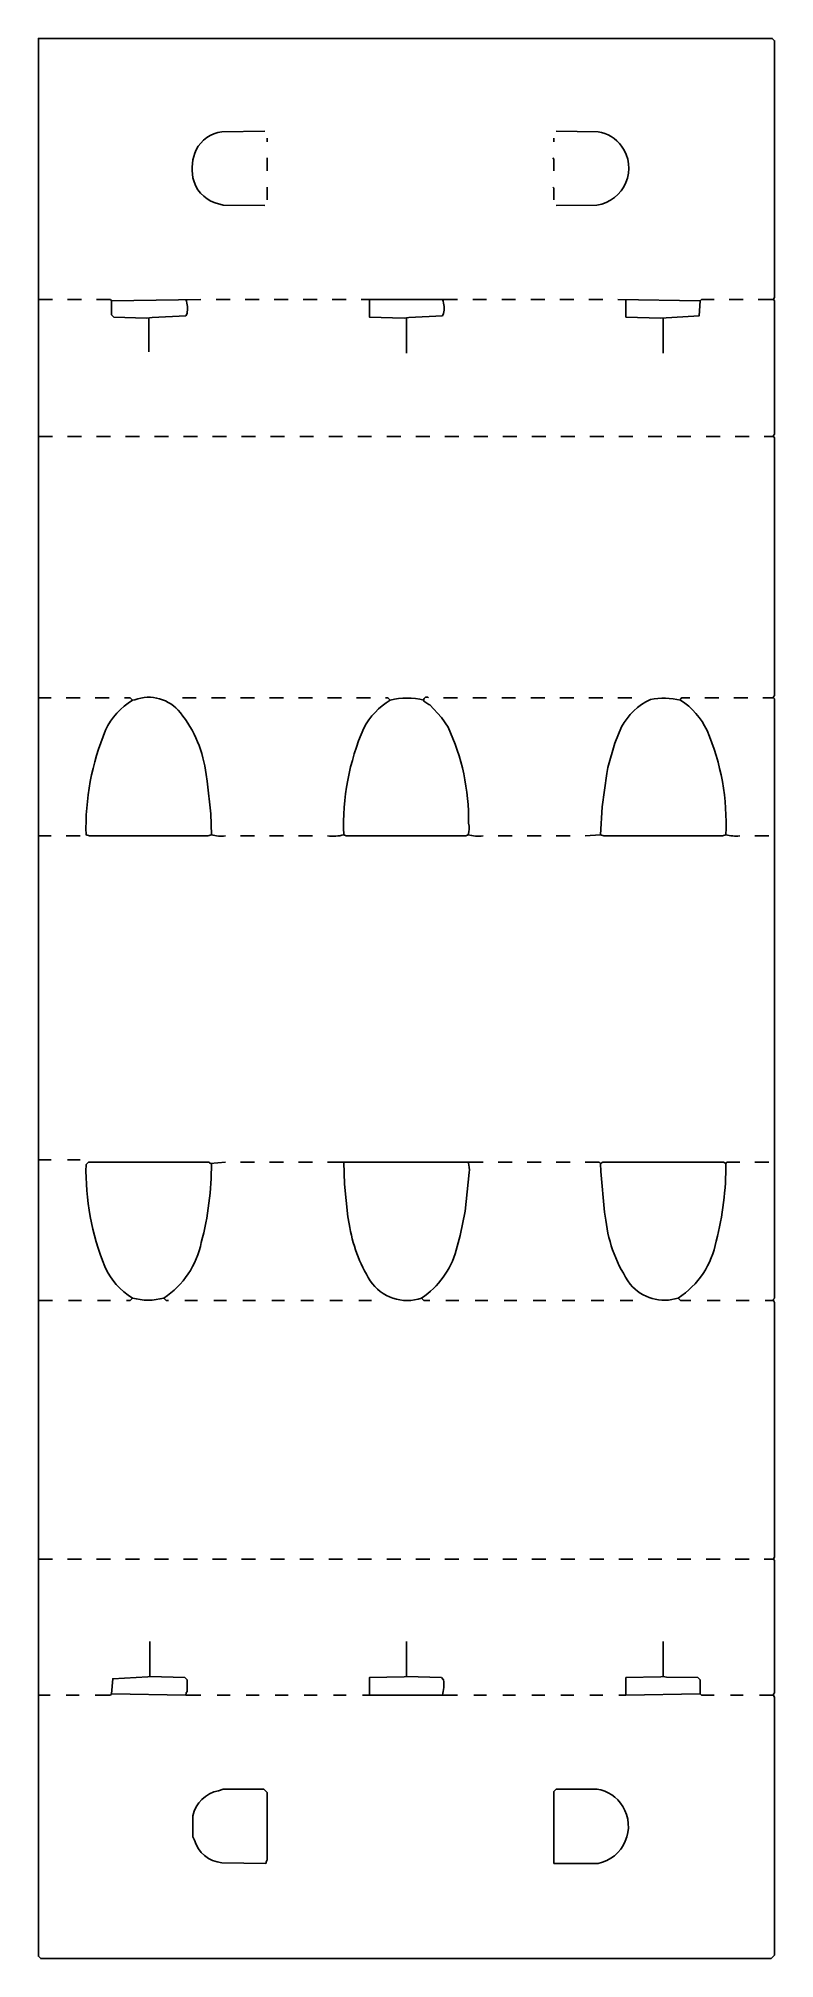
# Model space of a CAD drawing. Extents: x 34 to 668, y 85 to 1739.
import ezdxf

# ---------------------------------------------------------------- set-up
doc = ezdxf.new("R2010")
doc.units = 0
doc.layers.get('0').update_dxf_attribs({"linetype": 'CONTINUOUS'})

msp = doc.modelspace()

# ---------------------------------------------------------------- linework, layer by layer
at = {"color": 250, "linetype": 'CONTINUOUS'}
for points in [[(665, 85), (667, 87), (668, 88), (668, 310), (667, 312), (667.2, 312.9), (668, 314), (668, 428), (667, 429), (668, 431), (668, 650), (667, 652), (667.2, 652.9), (668, 654), (668, 1170), (667, 1171), (667.2, 1171.9), (668, 1173), (668, 1395), (667, 1396), (667.2, 1396.9), (668, 1398), (668, 1513), (667, 1514), (668, 1516), (668, 1737), (666, 1739), (34, 1739), (34, 1514), (34, 1396), (34, 1171), (34, 1052), (34, 773), (34, 652), (34, 429), (34, 312), (34, 87), (36, 85), (665, 85)], [(231, 1650), (231, 1653)], [(231, 1625), (231, 1636)], [(231, 1600), (231, 1611)], [(34, 1514), (46, 1514)], [(59, 1514), (71, 1514)], [(84, 1514), (96, 1514), (97, 1513), (174, 1514)], [(187, 1514), (199, 1514)], [(212, 1514), (224, 1514)], [(237, 1514), (249, 1514)], [(262, 1514), (274, 1514)], [(287, 1514), (299, 1514)], [(312, 1514), (395, 1514)], [(408, 1514), (420, 1514)], [(433, 1514), (445, 1514)], [(458, 1514), (470, 1514)], [(483, 1514), (495, 1514)], [(508, 1514), (520, 1514)], [(533, 1514), (604, 1513), (605, 1514), (616, 1514)], [(540, 1514), (540, 1499), (570, 1498), (603, 1500), (604, 1513)], [(629, 1514), (641, 1514)], [(654, 1514), (667, 1514)], [(129, 1469), (129, 1498)], [(351, 1468), (351, 1498)], [(572, 1468), (572, 1498)], [(34, 1171), (45, 1171)], [(58, 1171), (70, 1171)], [(83, 1171), (95, 1171)], [(158, 1171), (170, 1171)], [(183, 1171), (195, 1171)], [(208, 1171), (220, 1171)], [(233, 1171), (245, 1171)], [(258, 1171), (270, 1171)], [(283, 1171), (295, 1171)], [(308, 1171), (320, 1171)], [(337, 1169), (335, 1171), (333, 1171)], [(383, 1171), (395, 1171)], [(408, 1171), (420, 1171)], [(433, 1171), (445, 1171)], [(458, 1171), (470, 1171)], [(483, 1171), (495, 1171)], [(508, 1171), (520, 1171)], [(533, 1171), (545, 1171)], [(608, 1171), (620, 1171)], [(633, 1171), (645, 1171)], [(658, 1171), (667, 1171)], [(34, 1052), (45, 1052)], [(58, 1052), (70, 1052)], [(208, 1052), (220, 1052)], [(233, 1052), (245, 1052)], [(258, 1052), (270, 1052)], [(430, 1052), (442, 1052)], [(455, 1052), (467, 1052)], [(480, 1052), (492, 1052)], [(651, 1052), (663, 1052)], [(34, 773), (45, 773)], [(59, 773), (70, 773)], [(208, 771), (220, 771)], [(233, 771), (245, 771)], [(258, 771), (270, 771)], [(283, 771), (417, 771)], [(430, 771), (442, 771)], [(455, 771), (467, 771)], [(480, 771), (492, 771)], [(505, 771), (517, 771), (518, 770), (520, 771), (624, 771), (626, 770), (627, 771), (638, 771)], [(651, 771), (663, 771)], [(34, 652), (46, 652)], [(60, 652), (71, 652)], [(85, 652), (96, 652)], [(146, 652), (144, 652), (142, 654)], [(160, 652), (171, 652)], [(185, 652), (196, 652)], [(210, 652), (221, 652)], [(235, 652), (246, 652)], [(260, 652), (271, 652)], [(285, 652), (296, 652)], [(310, 652), (321, 652)], [(385, 652), (396, 652)], [(410, 652), (421, 652)], [(435, 652), (446, 652)], [(460, 652), (471, 652)], [(485, 652), (496, 652)], [(510, 652), (521, 652)], [(535, 652), (546, 652)], [(596, 652), (587, 652), (585, 654)], [(610, 652), (621, 652)], [(635, 652), (646, 652)], [(660, 652), (667, 652)], [(130, 328), (130, 358)], [(351, 328), (351, 358)], [(572, 328), (572, 358)], [(161, 312), (161.3, 313.9), (162, 315), (162, 325), (160, 327), (130, 328), (128.1, 327.7), (98, 326), (97, 313)], [(540, 312), (540, 327), (570.1, 327.7), (572, 328), (575.017197, 327.481529), (602, 327), (604, 325), (604, 313)], [(34, 312), (44, 312)], [(58, 312), (69, 312)], [(83, 312), (96, 312), (97, 313), (161, 312), (174, 312)], [(188, 312), (199, 312)], [(213, 312), (224, 312)], [(238, 312), (249, 312)], [(263, 312), (274, 312)], [(288, 312), (299, 312)], [(313, 312), (319, 312), (382, 312), (395, 312)], [(409, 312), (420, 312)], [(434, 312), (445, 312)], [(459, 312), (470, 312)], [(484, 312), (495, 312)], [(509, 312), (520, 312)], [(534, 312), (540, 312), (604, 313), (605, 312), (616, 312)], [(630, 312), (641, 312)], [(655, 312), (667, 312)]]:
    msp.add_lwpolyline(points, dxfattribs=at)
for points in [[(229, 1595), (193.013139, 1595.486131), (186.1, 1597.3, -0.261544), (167, 1619, -0.144296), (169.8, 1643.1, -0.242401), (192.012803, 1658.513495), (229, 1659)], [(480, 1595), (514.986507, 1595.485736, 0.568988), (536.230769, 1646.153846, 0.20536), (515.986861, 1658.513869), (480, 1659)], [(97, 1513), (97, 1501), (99, 1499), (127, 1498), (132.016093, 1498.517203), (160.931361, 1499.995266), (162, 1502, 0.136715), (161, 1514)], [(319, 1514), (319, 1499), (349, 1498), (353.016093, 1498.517203), (381.931361, 1499.995266), (383, 1502, 0.136715), (382, 1514)], [(195, 1052, -0.094028), (183, 1053), (180, 1052), (78, 1052), (75, 1053, -0.104466), (91.8, 1143.1, -0.141301), (115, 1169)], [(183, 1053), (182.527624, 1070.975138), (179.405405, 1099.067568), (178.384615, 1105.076923, 0.14008), (156.245902, 1158.204918, 0.326346), (116.9, 1169.3), (115, 1169), (113, 1171), (108, 1171)], [(297, 1053, -0.113525), (314.2, 1144.9, -0.134192), (337, 1169, -0.126947), (366, 1169, -0.720759), (370, 1171)], [(404, 1053, 0.172815), (404.466926, 1063.029183, 0.113132), (386.769231, 1145.846154), (381.230769, 1154.153846), (371, 1165), (370.153846, 1165.230769), (366, 1168), (366, 1169)], [(518, 1053), (519.468966, 1076.972414), (523.405405, 1105.932432), (524.384615, 1110.923077), (530.3, 1131.9), (536.2, 1145.9, -0.162669), (561.067568, 1169.594595, -0.105677), (587, 1169), (587, 1170), (588, 1171), (595, 1171)], [(626, 1053, 0.114576), (609.8, 1142.9, 0.137556), (587, 1169)], [(283, 1052, 0.097941), (297, 1053), (299, 1052), (402, 1052), (404, 1053, 0.085202), (417, 1052)], [(505, 1052), (518, 1053), (521, 1052), (623, 1052), (626, 1053, 0.08251), (638, 1052)], [(195, 771), (182, 770), (181, 771), (77, 771), (75, 769, 0.100926), (91.2, 681.1, 0.151791), (115, 654, 0.139868), (142, 654, 0.200098), (174.3, 701.9, 0.065997), (183, 770)], [(297, 771), (297.473815, 752.023691), (300.594595, 723.932432), (301.615385, 717.923077, 0.100736), (319.769231, 668.846154, 0.343427), (364, 654, 0.182563), (393.7, 695.1), (397.352941, 707.911765), (401.42, 728.94), (405, 762, 0.120401), (404, 771)], [(518, 770), (518.430769, 763.053846), (521.58, 727.94), (522.615385, 720.923077, 0.122958), (543.76, 665.82, 0.308074), (585, 654, 0.207186), (617.647059, 703.088235, 0.067925), (626, 770)], [(319, 312), (319, 327), (349.1, 327.7), (351, 328), (381, 327), (383, 325, -0.089371), (382, 312)], [(230, 167), (230.3, 168.9), (231, 170), (231, 228), (228, 231), (193, 231), (189.088235, 229.647059, 0.295979), (167, 208), (167, 190), (168.3, 187.1, 0.304696), (192.012484, 167.486859), (230, 167)], [(516, 167, 0.521474), (537.230769, 216.153846, 0.218935), (515, 231), (480, 231), (479, 230), (478, 229), (478, 167), (516, 167)]]:
    msp.add_lwpolyline(points, format="xyb", dxfattribs=at)
at = {"color": 251, "linetype": 'CONTINUOUS'}
for points in [[(478, 1650), (478, 1653)], [(478, 1625), (478, 1635), (477, 1636)], [(478, 1600), (478, 1610), (477, 1611)], [(34, 1396), (46, 1396)], [(59, 1396), (71, 1396)], [(84, 1396), (96, 1396)], [(109, 1396), (121, 1396)], [(134, 1396), (146, 1396)], [(159, 1396), (171, 1396)], [(184, 1396), (196, 1396)], [(209, 1396), (221, 1396)], [(234, 1396), (246, 1396)], [(259, 1396), (271, 1396)], [(284, 1396), (296, 1396)], [(309, 1396), (321, 1396)], [(334, 1396), (346, 1396)], [(359, 1396), (371, 1396)], [(384, 1396), (396, 1396)], [(409, 1396), (421, 1396)], [(434, 1396), (446, 1396)], [(459, 1396), (471, 1396)], [(484, 1396), (496, 1396)], [(509, 1396), (521, 1396)], [(534, 1396), (546, 1396)], [(559, 1396), (571, 1396)], [(584, 1396), (596, 1396)], [(609, 1396), (621, 1396)], [(634, 1396), (646, 1396)], [(659, 1396), (667, 1396)], [(34, 429), (46, 429)], [(59, 429), (71, 429)], [(84, 429), (96, 429)], [(109, 429), (121, 429)], [(134, 429), (146, 429)], [(159, 429), (171, 429)], [(184, 429), (196, 429)], [(209, 429), (221, 429)], [(234, 429), (246, 429)], [(259, 429), (271, 429)], [(284, 429), (296, 429)], [(309, 429), (321, 429)], [(334, 429), (346, 429)], [(359, 429), (371, 429)], [(384, 429), (396, 429)], [(409, 429), (421, 429)], [(434, 429), (446, 429)], [(459, 429), (471, 429)], [(484, 429), (496, 429)], [(509, 429), (521, 429)], [(534, 429), (546, 429)], [(559, 429), (571, 429)], [(584, 429), (596, 429)], [(609, 429), (621, 429)], [(634, 429), (646, 429)], [(659, 429), (667, 429)]]:
    msp.add_lwpolyline(points, dxfattribs=at)
at = {"color": 197, "linetype": 'CONTINUOUS'}
msp.add_lwpolyline([(110, 652), (113, 652), (115, 654)], dxfattribs=at)
at = {"color": 27, "linetype": 'CONTINUOUS'}
msp.add_lwpolyline([(371, 652), (366, 652), (364, 654)], dxfattribs=at)

doc.saveas('drawing.dxf')
